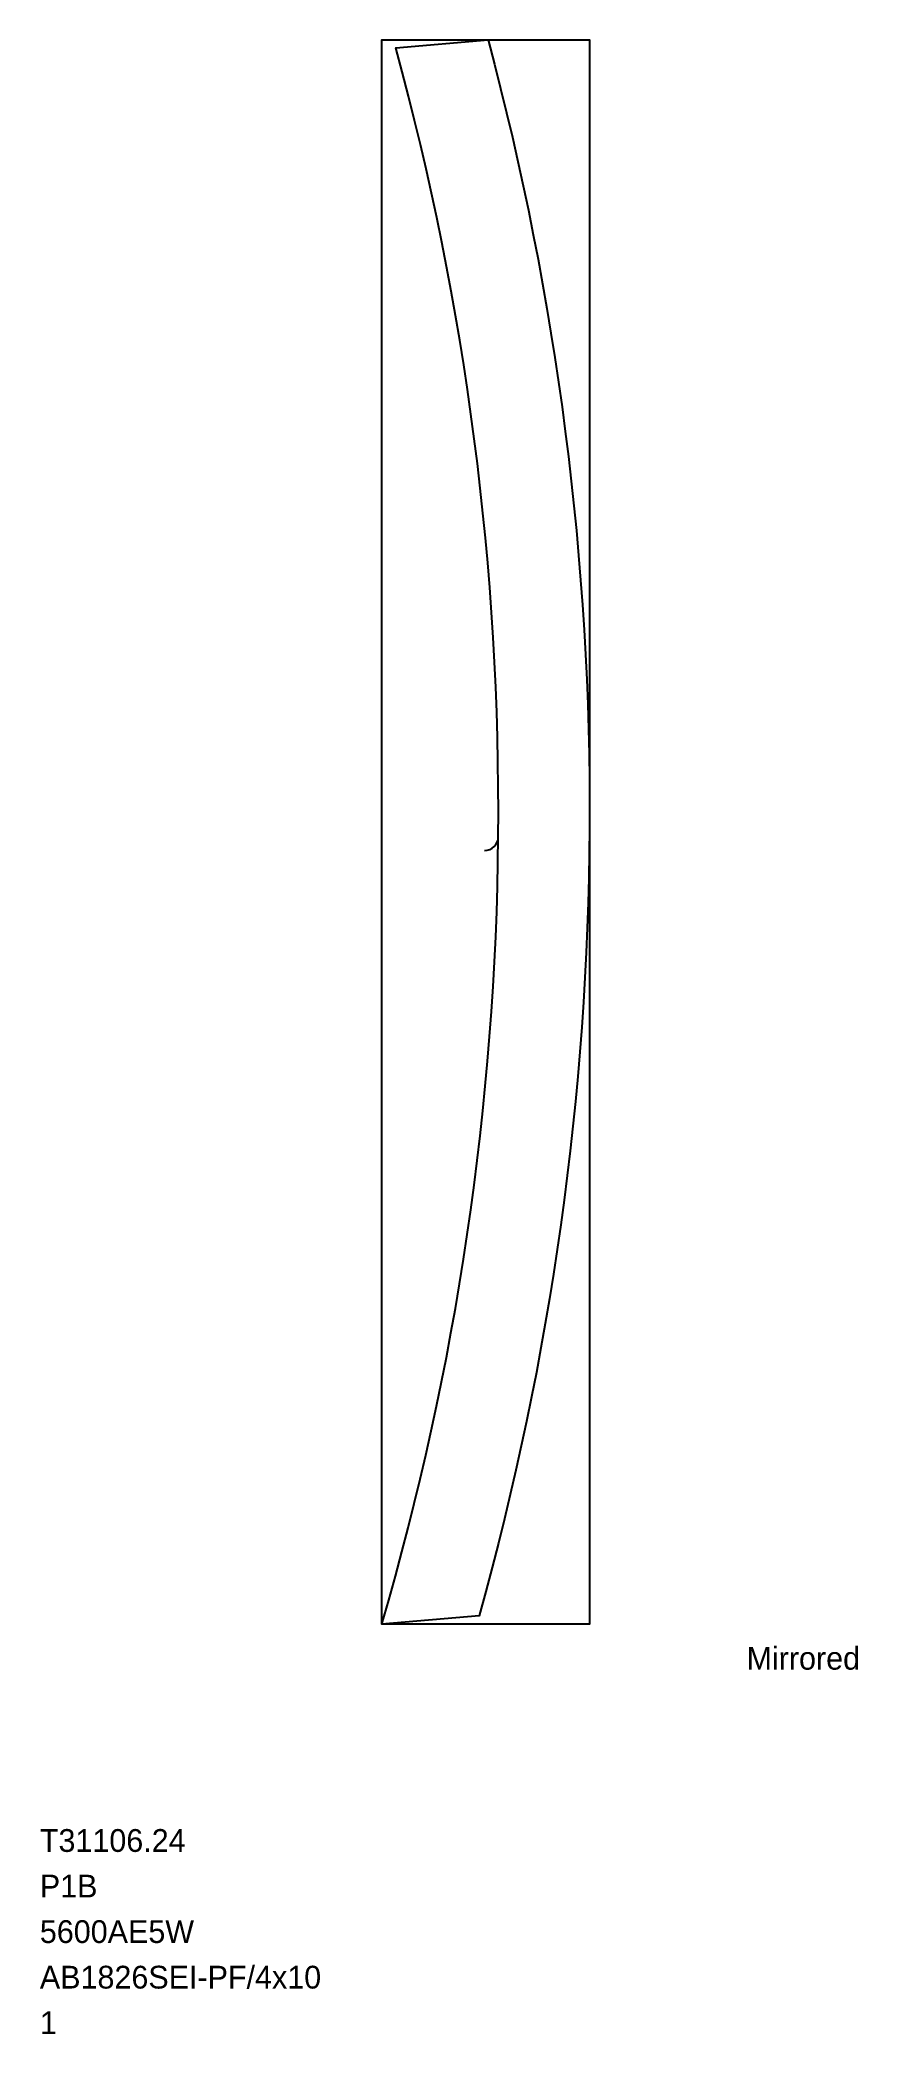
# Model space of a CAD drawing. Header units: metres. Extents: x -7.5 to 10.4, y -9 to 34.8.
import ezdxf

# ---------------------------------------------------------------- set-up
doc = ezdxf.new("R2010")
doc.units = ezdxf.units.M

msp = doc.modelspace()

# ---------------------------------------------------------------- linework, layer by layer
at = {"layer": 'BORDER_Z0P04', "color": 7}
msp.add_lwpolyline([(0, 0), (0, 34.7744), (4.5564, 34.7744), (4.5564, 0)], close=True, dxfattribs=at)
at = {"layer": 'ROUTE_Z0P25LT130RAMP', "color": 3}
msp.add_lwpolyline([(2.252324, 16.981489, 0.414213562), (2.554964, 17.278827, 0.06909096), (0.305886, 34.60012), (2.330655, 34.7744, -0.134406012), (2.132882, 0.18359), (0, 0.000004, 0.06909096), (2.554964, 17.278827)], format="xyb", dxfattribs=at)

# ---------------------------------------------------------------- texts
at = {"layer": 'DESCRIPTION', "color": 1}
msp.add_text('P1B', height=0.5, dxfattribs=at).set_placement((-7.5, -6))
at = {"layer": 'FILENAME', "color": 1}
msp.add_text('5600AE5W', height=0.5, dxfattribs=at).set_placement((-7.5, -7))
at = {"layer": 'ITEMNUMBER', "color": 1}
msp.add_text('T31106.24', height=0.5, dxfattribs=at).set_placement((-7.5, -5))
at = {"layer": 'MATERIALNAME', "color": 1}
msp.add_text('AB1826SEI-PF/4x10', height=0.5, dxfattribs=at).set_placement((-7.5, -8))
at = {"layer": 'Qty', "color": 1}
msp.add_text('1', height=0.5, dxfattribs=at).set_placement((-7.5, -9))
at = {"layer": 'RUNFIELD', "color": 1}
msp.add_text('Mirrored', height=0.5, dxfattribs=at).set_placement((8, -1))

doc.saveas('drawing.dxf')
